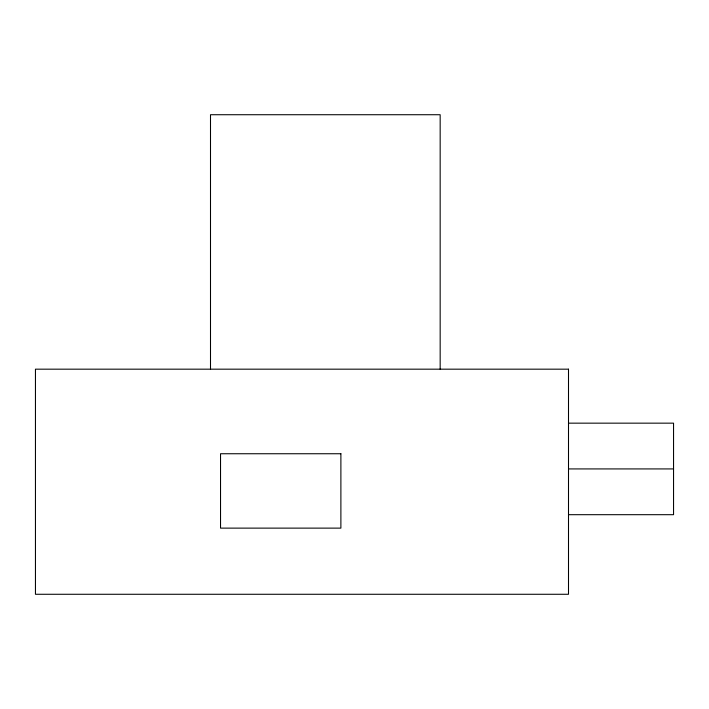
<?xml version="1.0" encoding="UTF-8"?>
<svg xmlns="http://www.w3.org/2000/svg" width="709" height="709" viewBox="0 0 709 709"><rect width="100%" height="100%" fill="white"/><g stroke="black" fill="none" stroke-linecap="round" stroke-linejoin="round"><path stroke-width="1.06" d="M568.503 423.158L673.55 423.158L673.55 514.69L568.503 514.69M568.503 468.924L673.55 468.924M440.165 369.176L440.165 114.725L210.502 114.725L210.502 369.176M568.503 369.176L35.45 369.176L35.45 594.275L568.503 594.275L568.503 369.176M340.887 453.742L220.534 453.742L220.534 528.125L340.887 528.125L340.887 453.742"/></g></svg>
